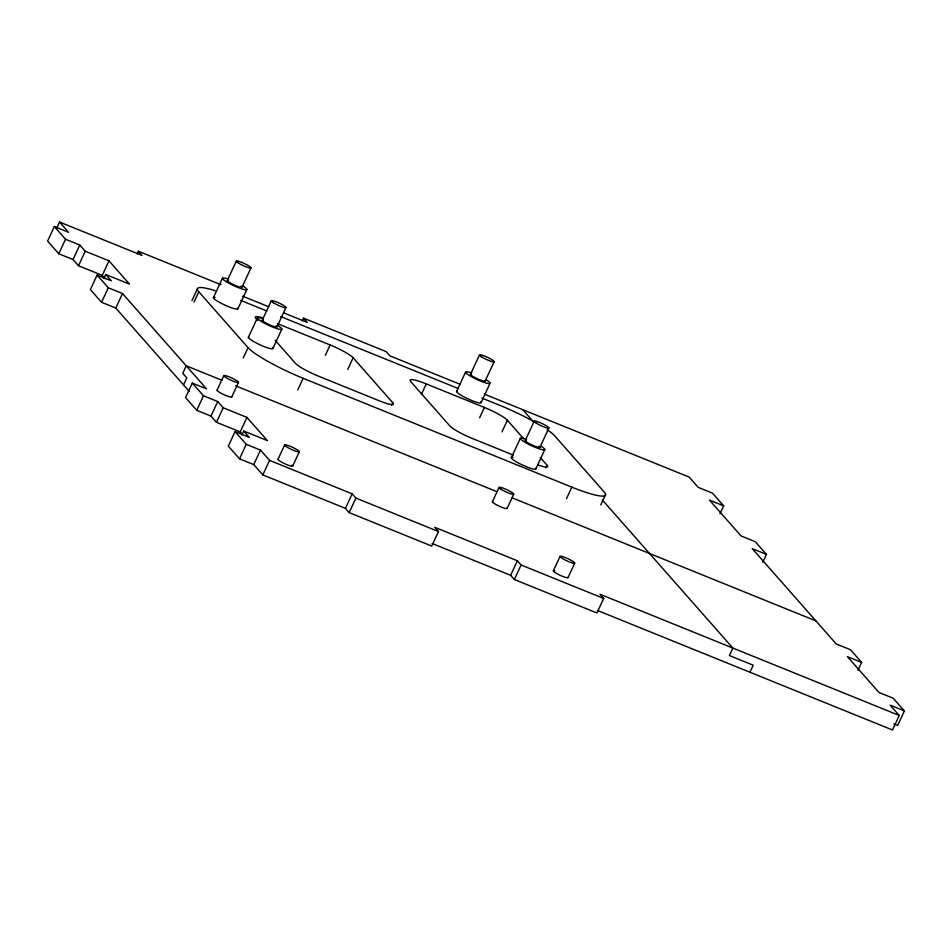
<?xml version="1.0" encoding="UTF-8"?>
<svg xmlns="http://www.w3.org/2000/svg" width="952" height="952" viewBox="0 0 952 952"><rect width="100%" height="100%" fill="white"/><g stroke="black" fill="none" stroke-linecap="round" stroke-linejoin="round"><path stroke-width="1.43" d="M56.442 228.623L59.512 222.018L68.58 232.324L54.347 226.552L47.6 241.07L58.786 253.767L73.03 259.539L78.504 265.751L102.245 275.366L105.172 278.686M58.786 253.767L65.533 239.25L54.347 226.552M73.03 259.539L79.778 245.009L65.533 239.25M78.504 265.751L85.252 251.221L79.778 245.009M103.911 278.46L105.755 274.497L111.348 280.84L97.104 275.08L90.369 289.598L101.555 302.296L115.799 308.067L189.269 391.439M102.245 275.366L108.98 260.836L85.252 251.221M101.555 302.296L108.302 287.778L97.104 275.08M137.159 253.886L138.385 251.245L220.983 284.707M115.799 308.067L122.534 293.537L108.302 287.778M191.947 300.63L197.338 289.015M194.018 302.105L198.813 291.776A49.659 7.342 24.9 0 1 215.211 290.705M213.403 297.678L222.399 278.305M227.302 280.531L236.286 261.157M183.522 384.929L186.794 377.885L182.76 373.303L186.235 365.818L221.983 380.3M122.534 293.537L206.536 388.868L192.304 383.097L185.557 397.615L196.743 410.312L210.987 416.083L216.461 422.295L240.201 431.91L242.153 434.124M242.022 287.195L251.007 267.833M237.94 308.781L246.925 289.42M196.743 410.312L203.49 395.794L192.304 383.097M217.08 390.153L223.827 375.612M210.987 416.083L217.734 401.554L203.49 395.794M248.365 337.341L257.349 317.98M243.248 357.964L248.044 347.635L198.813 291.776M262.264 320.193L271.249 300.832M216.461 422.295L223.208 407.777L217.734 401.554M231.764 396.984L238.512 382.442A8.092 1.202 24.9 0 0 227.98 376.397A8.092 1.202 24.9 0 0 227.016 378.23A8.092 1.202 24.9 0 0 238.512 382.442M276.984 326.869L285.969 307.496M272.903 348.456L281.887 329.083M241.867 435.005L243.712 431.042L249.305 437.396L235.061 431.625L228.325 446.143L239.511 458.84L253.756 464.612L262.823 474.905L345.421 508.368L349.158 512.604L431.756 546.067L438.503 531.537L434.767 527.301L517.364 560.764L521.101 565L603.699 598.463L596.952 612.981L514.354 579.518L510.629 575.294L432.16 543.509M240.201 431.91L246.937 417.392L223.208 407.777M302.355 320.812L303.581 318.17L386.155 351.621L389.88 355.846L459.768 384.156M239.511 458.84L246.259 444.322L235.061 431.625M253.756 464.612L260.491 450.082L246.259 444.322M297.762 389.927L303.152 378.301A49.659 7.342 24.9 0 1 248.044 347.635M262.823 474.905L269.571 460.387L260.491 450.082M325.334 355.298L330.13 344.969L277.365 323.597M277.996 459.28L284.636 444.977M292.68 466.099L299.321 451.795A8.092 1.202 24.9 0 0 288.753 445.738A8.092 1.202 24.9 0 0 287.861 447.607A8.092 1.202 24.9 0 0 299.321 451.795M347.73 369.376L353.121 357.762A20.706 3.058 24.9 0 0 330.13 344.969M391.605 405.373L392.807 402.791L353.121 357.762M345.421 508.368L352.169 493.85L269.571 460.387M349.158 512.604L355.893 498.075L352.169 493.85M421.474 394.235L426.27 383.906L484.413 407.468A20.706 3.058 24.9 0 1 507.404 420.26L523.862 438.932M456.555 391.498L465.552 372.137M470.455 374.362L479.451 354.989M485.175 381.026L494.171 361.653M481.093 402.613L490.09 383.251M479.618 417.797L484.413 407.468M502.002 431.875L507.404 420.26M511.307 457.757L520.292 438.396M492.398 501.775L499.038 487.472M525.207 440.633L534.191 421.272M507.118 508.427L513.759 494.124M539.927 447.309L548.911 427.936M535.833 468.919L544.83 449.546M545.889 467.872L547.091 465.29L540.319 457.603M510.629 575.294L517.364 560.764M514.354 579.518L521.101 565M566.452 498.765L571.843 487.15A49.659 7.342 24.9 0 0 604.08 491.863L554.849 435.992A49.659 7.342 24.9 0 0 547.15 429.685M553.374 570.76L560.085 556.289M600.76 504.941L605.555 494.612M567.975 577.685L574.687 563.227A8.092 1.202 24.9 0 0 564.536 557.265A8.092 1.202 24.9 0 0 562.929 558.788A8.092 1.202 24.9 0 0 574.687 563.227M719.998 513.771L723.675 505.857L712.489 493.16L698.244 487.388L689.177 477.095L484.425 394.152M762.766 562.299L766.443 554.385L755.257 541.688L741.013 535.917L709.442 500.086L723.675 505.857M749.95 672.231L753.211 665.198L729.387 655.547L732.861 648.062L602.366 499.99M857.954 670.315L861.631 662.402L850.445 649.704L836.201 643.933L752.199 548.614L766.443 554.385M893.773 723.877L897.653 725.448L904.4 710.93L890.156 705.158L899.235 715.452L892.488 729.982L597.356 610.422M59.512 222.018L142.11 255.481L138.385 251.245M242.605 296.191L268.761 306.782M283.91 312.922L307.306 322.407L303.581 318.17M240.701 300.392L266.881 310.995M280.65 316.576L458.4 388.583M481.831 398.067L499.74 405.326A49.659 7.342 24.9 0 1 533.965 421.641M105.755 274.497L129.496 284.113L108.98 260.836M513.354 455.104L472.763 438.658A20.706 3.058 24.9 0 1 449.772 425.865L410.8 381.645A23.824 3.522 24.9 0 1 426.27 383.906M303.152 378.301L571.843 487.15M235.727 385.869L496.932 491.684M512.045 497.801L815.9 620.894M861.631 662.402L847.399 656.63L878.97 692.461L893.214 698.232L904.4 710.93M243.712 431.042L267.452 440.657L246.937 417.392M899.235 715.452L599.974 594.226L603.699 598.463M355.893 498.075L438.503 531.537M522.803 409.693L533.608 421.95M257.742 320.538L255.802 318.337A20.706 3.058 24.9 0 1 262.645 317.897M275.164 340.304L295.489 363.378A20.706 3.058 24.9 0 0 318.48 376.171L379.36 400.828A20.706 3.058 24.9 0 0 392.807 402.791M567.963 577.34A8.092 1.202 24.9 0 1 558.8 574.651A8.092 1.202 24.9 0 1 554.814 570.784M506.869 507.975A8.092 1.202 24.9 0 1 499.752 506.416A8.092 1.202 24.9 0 1 492.648 501.549M291.955 465.1A8.092 1.202 24.9 0 1 285.779 464.207A8.092 1.202 24.9 0 1 278.377 459.114M231.657 396.591A8.092 1.202 24.9 0 1 223.863 394.628A8.092 1.202 24.9 0 1 217.472 389.987M538.963 446.202A8.092 1.202 24.9 0 1 532.525 445.262A8.092 1.202 24.9 0 1 526.206 440.431M276.02 325.774A8.092 1.202 24.9 0 1 269.583 324.822A8.092 1.202 24.9 0 1 263.264 319.991M535.464 468.182A13.495 1.999 24.9 0 1 521.791 464.707A13.495 1.999 24.9 0 1 513.045 457.448M541.367 446.417A13.495 1.999 24.9 0 1 540.308 449.165A13.495 1.999 24.9 0 1 522.41 440.609A13.495 1.999 24.9 0 1 526.587 439.348M480.689 401.863A13.495 1.999 24.9 0 1 468.753 399.221A13.495 1.999 24.9 0 1 456.996 391.129M486.543 380.086A13.495 1.999 24.9 0 1 485.651 382.918A13.495 1.999 24.9 0 1 467.729 374.374A13.495 1.999 24.9 0 1 471.74 373.041M278.341 325.929A13.495 1.999 24.9 0 1 277.448 328.761A13.495 1.999 24.9 0 1 259.527 320.217A13.495 1.999 24.9 0 1 263.549 318.884M547.091 465.29A20.706 3.058 24.9 0 1 538.201 465.052M237.536 308.043A13.495 1.999 24.9 0 1 224.006 304.652A13.495 1.999 24.9 0 1 215.081 297.333M243.391 286.266A13.495 1.999 24.9 0 1 242.498 289.087A13.495 1.999 24.9 0 1 224.577 280.554A13.495 1.999 24.9 0 1 228.587 279.21M272.498 347.706A13.495 1.999 24.9 0 1 260.562 345.064A13.495 1.999 24.9 0 1 248.793 336.972M241.058 286.1A8.092 1.202 24.9 0 1 234.62 285.16A8.092 1.202 24.9 0 1 228.313 280.328M484.937 380.574A8.092 1.202 24.9 0 1 476.809 378.539A8.092 1.202 24.9 0 1 471.466 374.16M481.569 356.881A8.092 1.202 24.9 0 0 493.909 361.879A8.092 1.202 24.9 0 0 484.937 356.203A8.092 1.202 24.9 0 0 481.569 356.881M273.379 302.724A8.092 1.202 24.9 0 0 285.707 307.722A8.092 1.202 24.9 0 0 276.746 302.046A8.092 1.202 24.9 0 0 273.379 302.724M536.321 423.164A8.092 1.202 24.9 0 0 548.649 428.162A8.092 1.202 24.9 0 0 539.689 422.486A8.092 1.202 24.9 0 0 536.321 423.164M238.416 263.05A8.092 1.202 24.9 0 0 250.745 268.048A8.092 1.202 24.9 0 0 241.784 262.383A8.092 1.202 24.9 0 0 238.416 263.05M501.192 489.376A8.092 1.202 24.9 0 0 513.509 494.35A8.092 1.202 24.9 0 0 504.489 488.662A8.092 1.202 24.9 0 0 501.192 489.376"/></g></svg>
